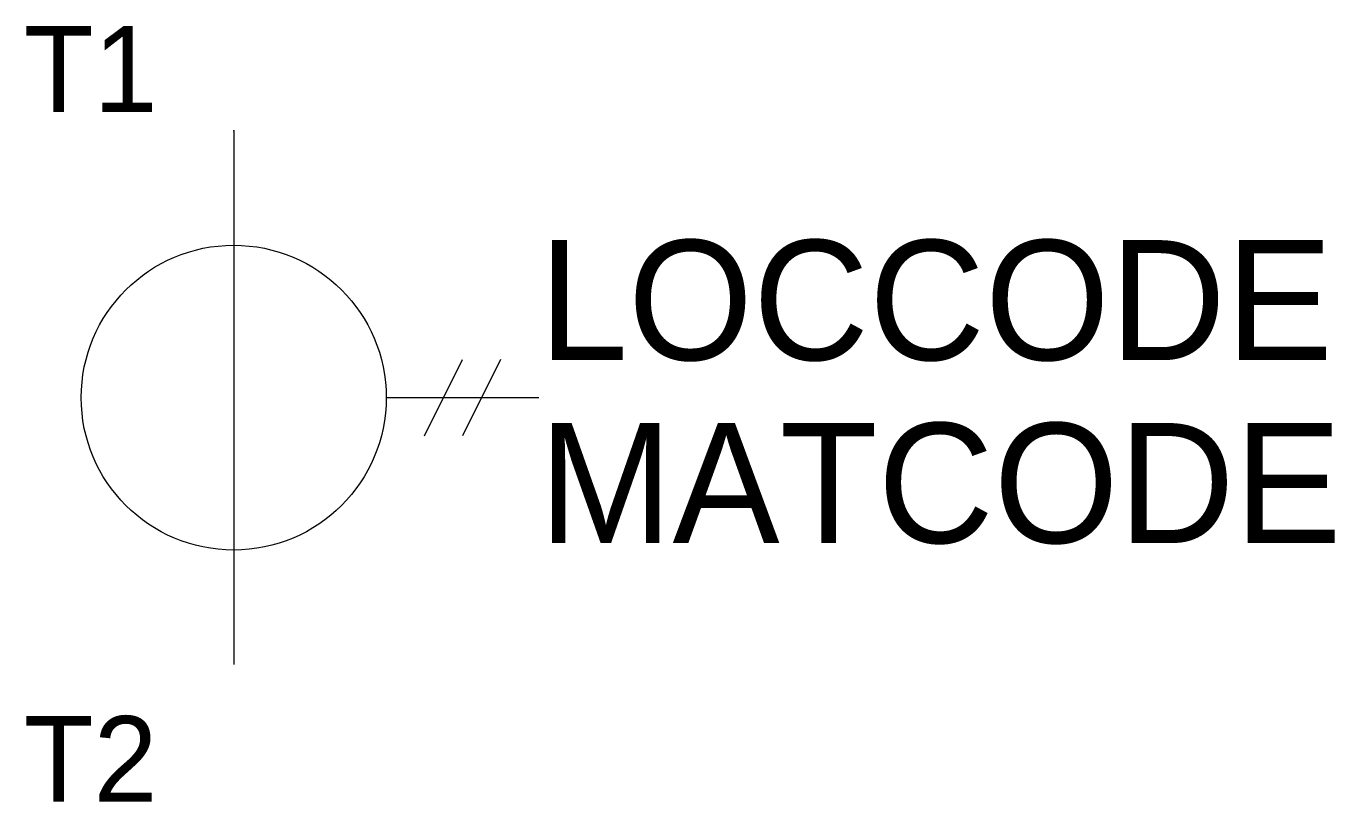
# Model space of a CAD drawing. Extents: x -5.4 to 28.9, y -10.6 to 9.7.
import ezdxf
from ezdxf.enums import TextEntityAlignment as Align

# ---------------------------------------------------------------- set-up
doc = ezdxf.new("R2010")
doc.units = 0
doc.layers.get('0').update_dxf_attribs({"linetype": 'CONTINUOUS'})
doc.layers.add('C', color=6, linetype='CONTINUOUS')
doc.layers.add('T2', color=1, linetype='CONTINUOUS')

msp = doc.modelspace()

# ---------------------------------------------------------------- linework, layer by layer
at = {"color": 0}
for p, q in [((0, 7), (0, -7)), ((5, -1), (6, 1)), ((7, 1), (6, -1)), ((4, 0), (8, 0))]:
    msp.add_line(p, q, dxfattribs=at)
at = {"color": 0, "linetype": 'CONTINUOUS'}
msp.add_circle((0, 0), 4, dxfattribs=at)
at = {"layer": 'C', "color": 0, "linetype": 'CONTINUOUS'}
msp.add_point((0, 7), dxfattribs=at)

# ---------------------------------------------------------------- texts
at = {"color": 0, "linetype": 'CONTINUOUS'}
for tag, p in [('LOCCODE', (8, 0.985)), ('MATCODE', (8, -3.815))]:
    msp.add_attdef(tag, p, '', height=3.15, dxfattribs=at)
at = {"layer": 'T2', "color": 0, "linetype": 'CONTINUOUS'}
for tag, p in [('T1', (-2, 7.499)), ('T2', (-2, -10.607))]:
    msp.add_attdef(tag, text='', height=2.25, dxfattribs=at).set_placement(p, align=Align.RIGHT)

doc.saveas('drawing.dxf')
